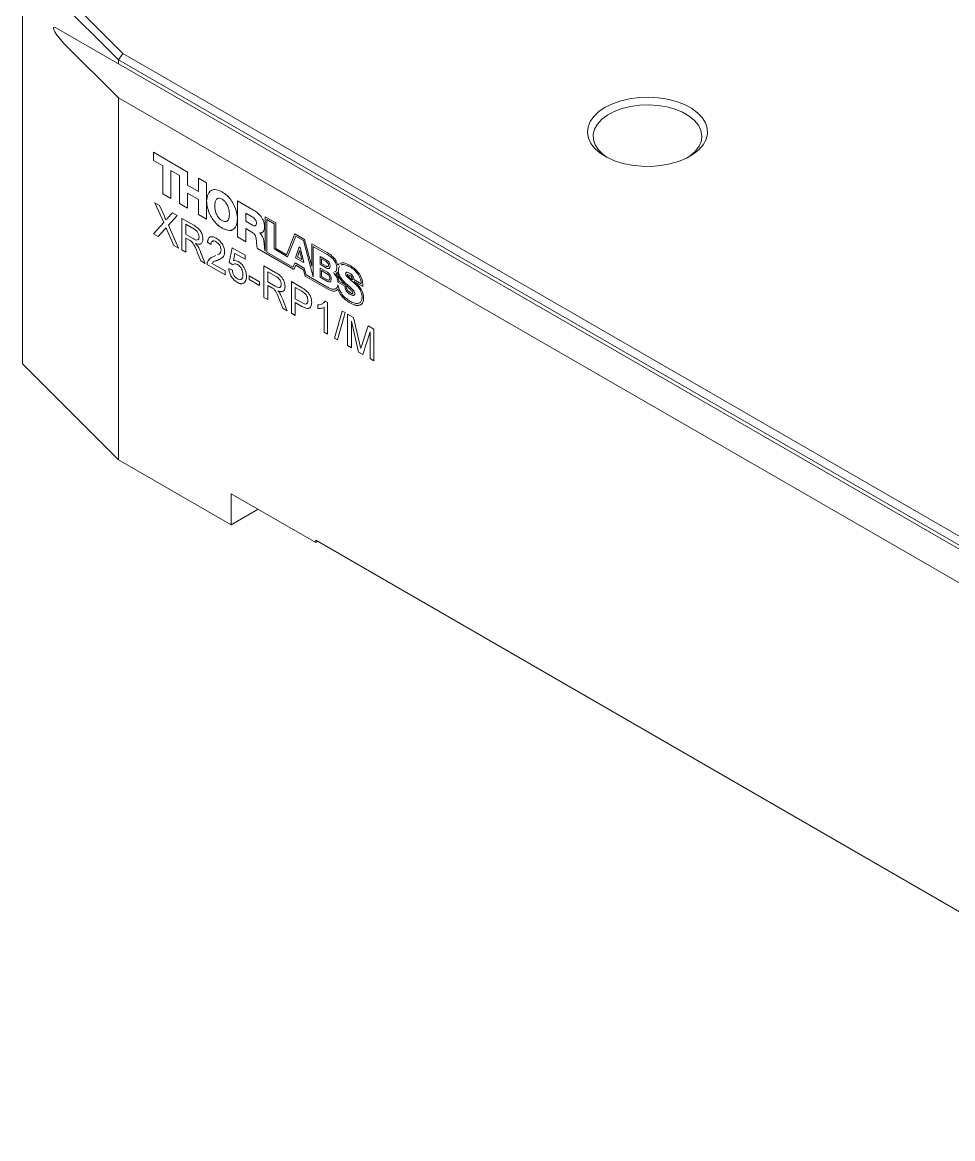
# Model space of a CAD drawing. Header units: millimetres. Extents: x 2 to 278, y 1 to 215.
# Drawn here: x 202.87 to 224.23, y 158.31 to 183.94 of the extents above; entities that cross this region are included whole.
import ezdxf

# ---------------------------------------------------------------- set-up
doc = ezdxf.new("R2010")
doc.units = ezdxf.units.MM

msp = doc.modelspace()

# ---------------------------------------------------------------- linework, layer by layer
at = {"color": 7, "linetype": 'Continuous', "lineweight": 18}
for p, q in [((203.028, 185.375), (205.179, 183.224)), ((205.078, 183.075), (202.87, 185.283)), ((202.87, 176.1), (202.87, 185.283)), ((205.078, 182.983), (203.653, 183.806)), ((203.826, 183.455), (205.078, 182.204)), ((205.179, 183.224), (205.078, 183.075)), ((237.939, 164.105), (205.078, 183.075)), ((205.078, 183.075), (205.078, 182.983)), ((205.179, 183.224), (238.017, 164.268)), ((237.939, 164.013), (205.078, 182.983)), ((237.939, 163.234), (205.078, 182.204)), ((205.078, 182.204), (205.078, 173.893)), ((205.878, 180.954), (206.664, 180.5)), ((205.878, 180.768), (205.878, 180.954)), ((205.878, 180.768), (205.878, 180.954)), ((206.093, 180.644), (205.878, 180.768)), ((206.093, 180.644), (205.878, 180.768)), ((205.878, 180.768), (205.878, 180.768)), ((206.093, 180), (206.093, 180.644)), ((206.093, 180), (206.093, 180.644)), ((206.093, 180.644), (206.093, 180.644)), ((206.281, 180.536), (206.281, 179.892)), ((206.476, 180.423), (206.281, 180.536)), ((206.476, 180.423), (206.281, 180.536)), ((206.281, 180.536), (206.281, 180.536)), ((206.664, 180.5), (206.664, 180.198)), ((206.476, 179.779), (206.476, 180.423)), ((206.476, 179.779), (206.476, 180.423)), ((206.476, 180.423), (206.476, 180.423)), ((206.664, 180.198), (206.911, 180.055)), ((206.911, 180.055), (206.911, 180.358)), ((206.911, 180.358), (207.099, 180.249)), ((206.912, 180.056), (206.912, 180.358)), ((207.099, 180.249), (207.099, 179.419)), ((206.281, 179.892), (206.093, 180)), ((206.281, 179.892), (206.093, 180)), ((206.093, 180), (206.093, 180)), ((206.912, 179.87), (206.664, 180.013)), ((206.664, 180.013), (206.664, 180.012)), ((206.664, 180.012), (206.664, 179.671)), ((206.911, 179.87), (206.664, 180.012)), ((206.912, 180.056), (206.911, 180.055)), ((205.914, 179.793), (206.021, 179.731)), ((206.114, 179.342), (205.914, 179.793)), ((206.114, 179.342), (205.914, 179.793)), ((206.021, 179.731), (206.131, 179.484)), ((206.664, 179.671), (206.476, 179.779)), ((206.664, 179.671), (206.476, 179.779)), ((206.476, 179.779), (206.476, 179.779)), ((206.911, 179.528), (206.911, 179.87)), ((206.912, 179.87), (206.911, 179.87)), ((206.912, 179.528), (206.912, 179.87)), ((207.1, 179.834), (207.1, 179.834)), ((207.81, 179.839), (208.178, 179.626)), ((207.81, 179.009), (207.81, 179.839)), ((207.81, 179.009), (207.81, 179.839)), ((206.204, 179.441), (206.313, 179.562)), ((206.204, 179.441), (206.314, 179.562)), ((206.422, 179.5), (206.222, 179.279)), ((206.313, 179.562), (206.422, 179.5)), ((206.531, 179.437), (206.804, 179.279)), ((206.531, 178.711), (206.531, 179.437)), ((206.531, 178.711), (206.531, 179.437)), ((207.099, 179.419), (206.911, 179.528)), ((206.912, 179.528), (206.911, 179.528)), ((207.099, 179.42), (206.912, 179.528)), ((208.148, 179.472), (207.998, 179.558)), ((207.998, 179.558), (207.998, 179.371)), ((208.148, 179.472), (207.998, 179.558)), ((207.998, 179.558), (207.998, 179.558)), ((208.442, 179.474), (208.441, 178.684)), ((208.442, 179.474), (208.441, 178.684)), ((208.686, 179.333), (208.442, 179.474)), ((208.479, 178.663), (208.479, 179.411)), ((208.479, 179.411), (208.649, 179.314)), ((208.48, 179.411), (208.479, 179.411)), ((208.48, 179.411), (208.649, 179.314)), ((205.882, 179.085), (206.114, 179.342)), ((205.882, 179.085), (206.114, 179.342)), ((206.139, 179.187), (205.99, 179.023)), ((206.114, 179.342), (206.114, 179.342)), ((206.163, 179.396), (206.163, 179.396)), ((206.168, 179.22), (206.168, 179.22)), ((206.347, 178.817), (206.194, 179.162)), ((206.347, 178.817), (206.194, 179.162)), ((206.222, 179.279), (206.454, 178.755)), ((206.619, 179.302), (206.619, 179.069)), ((206.807, 179.193), (206.619, 179.302)), ((206.62, 179.302), (206.619, 179.302)), ((206.807, 179.194), (206.62, 179.302)), ((207.998, 179.371), (208.156, 179.28)), ((207.998, 179.203), (207.998, 178.901)), ((208.141, 179.12), (207.998, 179.203)), ((208.141, 179.12), (207.998, 179.203)), ((207.998, 179.203), (207.998, 179.203)), ((208.649, 179.314), (208.649, 178.734)), ((208.649, 179.314), (208.649, 178.734)), ((208.649, 179.314), (208.649, 179.314)), ((208.686, 178.742), (208.686, 179.333)), ((205.99, 179.023), (205.882, 179.085)), ((205.99, 179.023), (205.882, 179.085)), ((205.882, 179.085), (205.882, 179.085)), ((206.619, 179.069), (206.788, 178.972)), ((206.71, 178.933), (206.619, 178.985)), ((206.619, 178.985), (206.619, 178.66)), ((206.62, 178.985), (206.619, 178.985)), ((206.71, 178.933), (206.62, 178.985)), ((206.754, 178.904), (206.754, 178.904)), ((206.926, 179.011), (206.926, 179.011)), ((207.119, 178.892), (207.141, 178.973)), ((207.2, 178.836), (207.119, 178.892)), ((207.2, 178.836), (207.119, 178.892)), ((207.119, 178.892), (207.119, 178.892)), ((207.319, 178.898), (207.319, 178.898)), ((207.998, 178.901), (207.81, 179.009)), ((207.998, 178.901), (207.81, 179.009)), ((207.81, 179.009), (207.81, 179.009)), ((208.318, 179.104), (208.318, 179.102)), ((208.318, 179.104), (208.318, 179.104)), ((209.128, 179.078), (208.935, 178.598)), ((209.128, 179.078), (208.935, 178.598)), ((208.96, 178.555), (209.149, 179.025)), ((209.35, 178.95), (209.128, 179.078)), ((209.149, 179.025), (209.321, 178.926)), ((209.149, 179.025), (209.32, 178.926)), ((209.149, 179.025), (209.149, 179.025)), ((209.32, 178.926), (209.549, 178.096)), ((209.321, 178.926), (209.32, 178.926)), ((209.321, 178.926), (209.549, 178.096)), ((209.516, 178.337), (209.35, 178.95)), ((206.454, 178.755), (206.347, 178.817)), ((206.454, 178.755), (206.347, 178.817)), ((206.347, 178.817), (206.347, 178.817)), ((206.619, 178.66), (206.531, 178.711)), ((206.619, 178.66), (206.531, 178.711)), ((206.531, 178.711), (206.531, 178.711)), ((206.848, 178.863), (206.848, 178.863)), ((206.964, 178.46), (206.886, 178.659)), ((206.964, 178.461), (206.886, 178.659)), ((206.963, 178.662), (207.066, 178.402)), ((207.434, 178.714), (207.433, 178.714)), ((207.619, 178.427), (207.683, 178.762)), ((207.619, 178.427), (207.683, 178.762)), ((207.683, 178.762), (207.981, 178.59)), ((208.246, 178.89), (208.246, 178.89)), ((209.104, 178.262), (208.267, 178.745)), ((209.104, 178.262), (208.267, 178.745)), ((208.267, 178.745), (208.267, 178.745)), ((208.441, 178.684), (208.441, 178.684)), ((209.079, 178.316), (208.479, 178.663)), ((208.649, 178.734), (208.96, 178.555)), ((208.649, 178.734), (208.96, 178.555)), ((208.649, 178.734), (208.649, 178.734)), ((208.935, 178.598), (208.686, 178.742)), ((209.223, 178.785), (209.138, 178.534)), ((209.223, 178.785), (209.138, 178.534)), ((209.234, 178.699), (209.183, 178.548)), ((209.223, 178.785), (209.249, 178.77)), ((209.283, 178.49), (209.234, 178.7)), ((209.234, 178.7), (209.234, 178.699)), ((209.283, 178.49), (209.234, 178.699)), ((209.249, 178.77), (209.331, 178.423)), ((209.833, 178.671), (209.516, 178.854)), ((209.516, 178.854), (209.516, 178.337)), ((209.516, 178.854), (209.516, 178.337)), ((209.549, 178.794), (209.853, 178.618)), ((209.549, 178.096), (209.549, 178.794)), ((209.549, 178.794), (209.853, 178.618)), ((209.549, 178.794), (209.549, 178.794)), ((207.066, 178.402), (206.964, 178.461)), ((206.964, 178.461), (206.964, 178.46)), ((207.066, 178.402), (206.964, 178.46)), ((207.12, 178.435), (207.12, 178.435)), ((207.215, 178.409), (207.522, 178.231)), ((207.264, 178.559), (207.314, 178.583)), ((207.383, 178.493), (207.34, 178.472)), ((207.34, 178.472), (207.34, 178.471)), ((207.699, 178.371), (207.619, 178.427)), ((207.699, 178.371), (207.619, 178.427)), ((207.619, 178.427), (207.619, 178.427)), ((207.749, 178.631), (207.717, 178.461)), ((207.981, 178.497), (207.749, 178.631)), ((207.981, 178.497), (207.749, 178.631)), ((207.749, 178.631), (207.749, 178.631)), ((207.981, 178.59), (207.981, 178.497)), ((208.935, 178.598), (208.935, 178.598)), ((209.129, 178.414), (209.079, 178.316)), ((209.129, 178.414), (209.08, 178.316)), ((209.338, 178.293), (209.129, 178.414)), ((209.331, 178.423), (209.138, 178.534)), ((209.331, 178.423), (209.138, 178.534)), ((209.138, 178.534), (209.138, 178.534)), ((209.183, 178.548), (209.283, 178.49)), ((209.283, 178.49), (209.283, 178.49)), ((209.704, 178.563), (209.854, 178.477)), ((209.704, 178.382), (209.704, 178.563)), ((209.704, 178.382), (209.704, 178.563)), ((209.854, 178.295), (209.704, 178.382)), ((209.854, 178.295), (209.704, 178.382)), ((209.704, 178.382), (209.704, 178.382)), ((209.736, 178.505), (209.736, 178.4)), ((209.842, 178.444), (209.736, 178.505)), ((209.737, 178.505), (209.736, 178.505)), ((209.736, 178.4), (209.842, 178.339)), ((209.842, 178.444), (209.737, 178.505)), ((207.522, 178.138), (207.111, 178.376)), ((207.522, 178.139), (207.111, 178.376)), ((207.111, 178.376), (207.111, 178.376)), ((207.522, 178.231), (207.522, 178.138)), ((207.611, 178.283), (207.691, 178.245)), ((207.807, 178.374), (207.807, 178.374)), ((207.933, 178.145), (207.933, 178.145)), ((208.417, 178.348), (208.689, 178.19)), ((208.417, 177.622), (208.417, 178.348)), ((208.417, 177.622), (208.417, 178.348)), ((208.693, 178.105), (208.505, 178.213)), ((208.505, 178.213), (208.505, 177.98)), ((208.693, 178.105), (208.505, 178.213)), ((208.505, 178.213), (208.505, 178.213)), ((209.08, 178.316), (209.079, 178.316)), ((209.104, 178.262), (209.147, 178.36)), ((209.147, 178.36), (209.321, 178.259)), ((209.147, 178.36), (209.321, 178.259)), ((209.147, 178.36), (209.147, 178.36)), ((209.321, 178.259), (209.362, 178.113)), ((209.321, 178.259), (209.362, 178.113)), ((209.321, 178.259), (209.321, 178.259)), ((209.387, 178.138), (209.338, 178.293)), ((209.861, 177.864), (209.387, 178.138)), ((209.516, 178.337), (209.516, 178.337)), ((209.704, 178.295), (209.871, 178.199)), ((209.704, 178.295), (209.704, 178.086)), ((209.704, 178.295), (209.704, 178.086)), ((209.861, 178.165), (209.736, 178.238)), ((209.736, 178.238), (209.736, 178.103)), ((209.861, 178.165), (209.736, 178.238)), ((209.736, 178.238), (209.736, 178.238)), ((210.106, 178.205), (210.106, 178.205)), ((210.112, 178.36), (210.112, 178.36)), ((207.806, 177.965), (207.806, 177.965)), ((208.078, 178.115), (208.312, 177.98)), ((208.078, 178.031), (208.078, 178.115)), ((208.078, 178.032), (208.078, 178.115)), ((208.312, 177.897), (208.078, 178.032)), ((208.078, 178.032), (208.078, 178.031)), ((208.312, 177.897), (208.078, 178.031)), ((208.312, 177.98), (208.312, 177.897)), ((208.505, 177.98), (208.674, 177.883)), ((208.596, 177.844), (208.505, 177.897)), ((208.505, 177.897), (208.505, 177.571)), ((208.596, 177.844), (208.505, 177.897)), ((208.505, 177.897), (208.505, 177.897)), ((208.812, 177.922), (208.812, 177.922)), ((209.045, 177.985), (209.276, 177.852)), ((209.045, 177.259), (209.045, 177.985)), ((209.045, 177.259), (209.045, 177.985)), ((209.362, 178.113), (209.899, 177.804)), ((209.362, 178.113), (209.899, 177.804)), ((209.362, 178.113), (209.362, 178.113)), ((209.871, 177.99), (209.704, 178.086)), ((209.871, 177.99), (209.704, 178.086)), ((209.704, 178.086), (209.704, 178.086)), ((209.736, 178.103), (209.861, 178.031)), ((210.113, 177.972), (210.275, 177.879)), ((210.113, 177.972), (210.275, 177.879)), ((210.113, 177.972), (210.113, 177.972)), ((210.299, 177.9), (210.135, 177.994)), ((210.275, 177.879), (210.275, 177.879)), ((210.299, 177.9), (210.299, 177.9)), ((210.303, 177.896), (210.303, 177.896)), ((210.445, 178.023), (210.445, 178.023)), ((210.65, 177.934), (210.48, 178.031)), ((210.488, 177.986), (210.686, 177.873)), ((210.488, 177.986), (210.686, 177.873)), ((210.488, 177.986), (210.488, 177.986)), ((210.65, 177.934), (210.65, 177.934)), ((208.505, 177.571), (208.417, 177.622)), ((208.505, 177.571), (208.417, 177.622)), ((208.417, 177.622), (208.417, 177.622)), ((208.64, 177.816), (208.64, 177.816)), ((208.734, 177.774), (208.734, 177.774)), ((209.284, 177.763), (209.134, 177.85)), ((209.134, 177.85), (209.134, 177.589)), ((209.284, 177.763), (209.134, 177.85)), ((209.134, 177.85), (209.134, 177.85)), ((209.357, 177.715), (209.356, 177.715)), ((209.899, 177.804), (209.899, 177.804)), ((210.111, 177.813), (210.111, 177.813)), ((208.85, 177.372), (208.772, 177.57)), ((208.85, 177.372), (208.772, 177.57)), ((208.849, 177.573), (208.952, 177.313)), ((208.952, 177.313), (208.85, 177.372)), ((208.952, 177.313), (208.85, 177.372)), ((208.85, 177.372), (208.85, 177.372)), ((209.134, 177.589), (209.286, 177.502)), ((209.288, 177.417), (209.134, 177.506)), ((209.134, 177.506), (209.134, 177.208)), ((209.288, 177.417), (209.134, 177.506)), ((209.134, 177.506), (209.134, 177.506)), ((209.424, 177.555), (209.424, 177.555)), ((209.65, 177.369), (209.65, 177.455)), ((209.65, 177.369), (209.65, 177.455)), ((209.65, 177.369), (209.65, 177.369)), ((209.776, 177.493), (209.824, 177.536)), ((209.776, 177.493), (209.824, 177.536)), ((209.795, 176.826), (209.795, 177.392)), ((209.795, 176.826), (209.795, 177.392)), ((209.795, 177.392), (209.795, 177.392)), ((209.824, 177.536), (209.875, 177.506)), ((209.875, 177.506), (209.875, 176.78)), ((209.134, 177.208), (209.045, 177.259)), ((209.134, 177.208), (209.045, 177.259)), ((209.045, 177.259), (209.045, 177.259)), ((210.037, 176.687), (210.214, 177.31)), ((210.037, 176.687), (210.214, 177.31)), ((210.28, 177.272), (210.103, 176.648)), ((210.214, 177.31), (210.28, 177.272)), ((210.335, 177.241), (210.468, 177.164)), ((210.335, 176.515), (210.335, 177.241)), ((210.335, 176.515), (210.335, 177.241)), ((210.468, 177.164), (210.609, 176.573)), ((210.59, 176.367), (210.423, 177.078)), ((210.423, 177.078), (210.423, 176.464)), ((210.424, 177.078), (210.423, 177.078)), ((210.59, 176.367), (210.424, 177.078)), ((210.668, 176.548), (210.807, 176.968)), ((210.668, 176.548), (210.807, 176.968)), ((210.807, 176.968), (210.939, 176.892)), ((210.939, 176.892), (210.939, 176.166)), ((209.875, 176.78), (209.795, 176.826)), ((209.875, 176.78), (209.795, 176.826)), ((209.795, 176.826), (209.795, 176.826)), ((210.103, 176.648), (210.037, 176.687)), ((210.103, 176.648), (210.037, 176.687)), ((210.037, 176.687), (210.037, 176.687)), ((210.851, 176.831), (210.683, 176.314)), ((210.851, 176.217), (210.851, 176.831)), ((210.851, 176.217), (210.851, 176.831)), ((210.851, 176.831), (210.851, 176.831)), ((210.423, 176.464), (210.335, 176.515)), ((210.423, 176.464), (210.335, 176.515)), ((210.335, 176.515), (210.335, 176.515)), ((210.683, 176.314), (210.59, 176.367)), ((210.683, 176.314), (210.59, 176.367)), ((210.59, 176.367), (210.59, 176.367)), ((210.637, 176.45), (210.637, 176.45)), ((205.078, 173.893), (202.87, 176.1)), ((210.939, 176.166), (210.851, 176.217)), ((210.939, 176.166), (210.851, 176.217)), ((210.851, 176.217), (210.851, 176.217)), ((205.078, 173.893), (207.665, 172.399)), ((207.665, 173.114), (209.605, 171.995)), ((207.665, 172.399), (207.665, 173.114)), ((208.285, 172.757), (207.665, 172.399)), ((209.605, 172.046), (233.403, 158.308)), ((209.605, 171.995), (209.605, 172.046)), ((209.65, 172.021), (209.605, 171.995))]:
    msp.add_line(p, q, dxfattribs=at)
at = {"color": 7, "linetype": 'Continuous', "lineweight": 18, "flags": 128}
for points in [[(216.246, 181.986), (216.415, 182.069), (216.605, 182.135), (216.81, 182.183), (217.027, 182.211), (217.248, 182.218), (217.468, 182.206), (217.682, 182.172), (217.884, 182.12), (218.069, 182.049), (218.232, 181.963), (218.369, 181.862), (218.476, 181.75), (218.55, 181.629), (218.59, 181.504), (218.595, 181.376), (218.563, 181.249), (218.497, 181.127), (218.398, 181.012), (218.269, 180.909), (218.112, 180.818), (217.932, 180.743), (217.734, 180.686), (217.523, 180.648), (217.303, 180.63), (217.082, 180.633), (216.864, 180.656), (216.655, 180.699), (216.461, 180.76), (216.286, 180.839), (216.136, 180.933), (216.014, 181.04), (215.923, 181.157), (215.866, 181.28), (215.843, 181.408), (215.857, 181.535), (215.905, 181.66), (215.988, 181.779), (216.103, 181.888), (216.246, 181.986)], [(218.147, 180.836), (218.209, 180.879), (218.324, 180.981), (218.407, 181.094), (218.456, 181.213), (218.47, 181.335), (218.447, 181.457), (218.39, 181.575), (218.298, 181.685), (218.176, 181.785), (218.026, 181.872), (217.853, 181.942), (217.661, 181.995), (217.457, 182.028), (217.247, 182.041), (217.035, 182.034), (216.829, 182.005), (216.634, 181.957), (216.456, 181.891), (216.299, 181.808), (216.17, 181.711), (216.07, 181.603), (216.004, 181.487), (215.973, 181.366), (215.977, 181.243), (216.017, 181.123), (216.092, 181.009), (216.2, 180.903), (216.293, 180.836)]]:
    msp.add_lwpolyline(points, dxfattribs=at)
at = {"color": 7, "linetype": 'Continuous', "lineweight": 18}
msp.add_ellipse((203.826, 183.559), major_axis=(-0.24, 0.262), ratio=0.201938, start_param=5.715061, end_param=8.071255, dxfattribs=at)
for points, knots in [([(207.1, 179.834), (207.107, 179.892), (207.119, 180.004), (207.206, 180.094), (207.324, 180.107), (207.409, 180.066), (207.454, 180.045)], [0, 0, 0, 0, 0.284155, 0.548662, 0.761366, 1, 1, 1, 1]), ([(207.1, 179.834), (207.105, 179.896), (207.11, 179.985), (207.16, 180.027), (207.176, 180.04)], [0, 0, 0, 0, 0.68485, 1, 1, 1, 1]), ([(207.454, 180.045), (207.492, 180.019), (207.566, 179.971), (207.664, 179.86), (207.742, 179.728), (207.797, 179.575), (207.805, 179.476), (207.81, 179.424)], [0, 0, 0, 0, 0.204471, 0.387871, 0.56351, 0.774416, 1, 1, 1, 1]), ([(207.455, 179.214), (207.416, 179.24), (207.343, 179.288), (207.246, 179.399), (207.168, 179.531), (207.113, 179.683), (207.105, 179.783), (207.1, 179.834)], [0, 0, 0, 0, 0.2045075, 0.3879605, 0.5636299, 0.774512, 1, 1, 1, 1]), ([(207.455, 179.214), (207.417, 179.24), (207.343, 179.288), (207.246, 179.399), (207.168, 179.531), (207.113, 179.683), (207.105, 179.783), (207.1, 179.834)], [0, 0, 0, 0, 0.2045075, 0.3879605, 0.5636299, 0.774512, 1, 1, 1, 1]), ([(207.454, 179.877), (207.433, 179.887), (207.395, 179.905), (207.346, 179.897), (207.311, 179.862), (207.29, 179.804), (207.287, 179.753), (207.286, 179.727)], [0, 0, 0, 0, 0.200879, 0.378022, 0.553533, 0.77136, 1, 1, 1, 1]), ([(207.286, 179.727), (207.288, 179.692), (207.292, 179.624), (207.323, 179.53), (207.365, 179.462), (207.406, 179.415), (207.437, 179.395), (207.454, 179.384)], [0, 0, 0, 0, 0.289123, 0.558793, 0.695872, 0.838864, 1, 1, 1, 1]), ([(207.454, 179.877), (207.434, 179.886), (207.395, 179.904), (207.355, 179.901), (207.341, 179.887), (207.337, 179.883)], [0, 0, 0, 0, 0.4611831, 0.8678708, 1, 1, 1, 1]), ([(207.622, 179.534), (207.62, 179.569), (207.616, 179.637), (207.584, 179.731), (207.543, 179.799), (207.501, 179.846), (207.47, 179.866), (207.454, 179.877)], [0, 0, 0, 0, 0.289137, 0.55879, 0.69586, 0.838853, 1, 1, 1, 1]), ([(207.622, 179.534), (207.62, 179.569), (207.616, 179.636), (207.584, 179.731), (207.543, 179.799), (207.501, 179.846), (207.47, 179.866), (207.454, 179.877)], [0, 0, 0, 0, 0.289137, 0.55879, 0.69586, 0.838853, 1, 1, 1, 1]), ([(206.131, 179.484), (206.138, 179.467), (206.147, 179.445), (206.16, 179.415), (206.162, 179.402), (206.163, 179.396)], [0, 0, 0, 0, 0.561277, 0.781763, 1, 1, 1, 1]), ([(206.163, 179.396), (206.171, 179.404), (206.184, 179.419), (206.198, 179.435), (206.204, 179.441)], [0, 0, 0, 0, 0.56, 1, 1, 1, 1]), ([(206.163, 179.396), (206.171, 179.404), (206.185, 179.42), (206.198, 179.435), (206.204, 179.441)], [0, 0, 0, 0, 0.56, 1, 1, 1, 1]), ([(207.454, 179.384), (207.475, 179.374), (207.513, 179.356), (207.562, 179.364), (207.597, 179.399), (207.618, 179.456), (207.62, 179.508), (207.622, 179.534)], [0, 0, 0, 0, 0.2008908, 0.3780365, 0.5535498, 0.7713747, 1, 1, 1, 1]), ([(207.81, 179.424), (207.803, 179.366), (207.791, 179.254), (207.704, 179.165), (207.585, 179.152), (207.5, 179.193), (207.455, 179.214)], [0, 0, 0, 0, 0.284039, 0.5485413, 0.7613035, 1, 1, 1, 1]), ([(207.571, 179.378), (207.578, 179.384), (207.6, 179.402), (207.618, 179.457), (207.62, 179.508), (207.622, 179.534)], [0, 0, 0, 0, 0.209052, 0.594959, 1, 1, 1, 1]), ([(208.243, 179.327), (208.242, 179.338), (208.241, 179.359), (208.228, 179.392), (208.208, 179.423), (208.18, 179.451), (208.159, 179.465), (208.148, 179.472)], [0, 0, 0, 0, 0.1970293, 0.3714319, 0.5434083, 0.7603083, 1, 1, 1, 1]), ([(208.243, 179.327), (208.242, 179.338), (208.241, 179.359), (208.228, 179.392), (208.207, 179.423), (208.18, 179.451), (208.159, 179.464), (208.148, 179.472)], [0, 0, 0, 0, 0.1970293, 0.3714319, 0.5434083, 0.7603083, 1, 1, 1, 1]), ([(208.178, 179.626), (208.213, 179.603), (208.281, 179.559), (208.359, 179.469), (208.404, 179.385), (208.427, 179.315), (208.429, 179.27), (208.431, 179.247)], [0, 0, 0, 0, 0.288451, 0.557374, 0.694678, 0.838281, 1, 1, 1, 1]), ([(206.168, 179.22), (206.163, 179.214), (206.153, 179.203), (206.143, 179.192), (206.139, 179.187)], [0, 0, 0, 0, 0.560002, 1, 1, 1, 1]), ([(206.194, 179.162), (206.189, 179.172), (206.181, 179.192), (206.172, 179.211), (206.168, 179.22)], [0, 0, 0, 0, 0.56, 1, 1, 1, 1]), ([(206.194, 179.162), (206.189, 179.172), (206.181, 179.192), (206.172, 179.211), (206.168, 179.22)], [0, 0, 0, 0, 0.56, 1, 1, 1, 1]), ([(206.804, 179.279), (206.833, 179.262), (206.89, 179.228), (206.968, 179.144), (207.008, 179.044), (207.012, 178.989), (207.014, 178.962)], [0, 0, 0, 0, 0.281671, 0.559202, 0.779411, 1, 1, 1, 1]), ([(206.926, 179.011), (206.924, 179.031), (206.92, 179.071), (206.876, 179.149), (206.833, 179.176), (206.807, 179.194)], [0, 0, 0, 0, 0.280406, 0.559981, 1, 1, 1, 1]), ([(206.926, 179.011), (206.924, 179.031), (206.92, 179.071), (206.876, 179.148), (206.833, 179.176), (206.807, 179.193)], [0, 0, 0, 0, 0.280406, 0.559981, 1, 1, 1, 1]), ([(207.695, 179.178), (207.693, 179.176), (207.669, 179.15), (207.582, 179.156), (207.499, 179.194), (207.455, 179.214)], [0, 0, 0, 0, 0.029685, 0.486972, 1, 1, 1, 1]), ([(208.156, 179.28), (208.166, 179.275), (208.184, 179.265), (208.208, 179.262), (208.228, 179.27), (208.241, 179.292), (208.242, 179.315), (208.243, 179.327)], [0, 0, 0, 0, 0.211129, 0.392706, 0.559913, 0.763436, 1, 1, 1, 1]), ([(208.211, 179.265), (208.216, 179.267), (208.229, 179.27), (208.241, 179.293), (208.242, 179.315), (208.243, 179.327)], [0, 0, 0, 0, 0.240646, 0.591817, 1, 1, 1, 1]), ([(208.431, 179.247), (208.429, 179.223), (208.426, 179.176), (208.4, 179.129), (208.363, 179.104), (208.333, 179.104), (208.318, 179.104)], [0, 0, 0, 0, 0.282913, 0.557634, 0.773566, 1, 1, 1, 1]), ([(206.754, 178.904), (206.746, 178.91), (206.731, 178.921), (206.717, 178.929), (206.71, 178.933)], [0, 0, 0, 0, 0.559853, 1, 1, 1, 1]), ([(206.754, 178.904), (206.746, 178.91), (206.731, 178.921), (206.717, 178.929), (206.71, 178.933)], [0, 0, 0, 0, 0.559853, 1, 1, 1, 1]), ([(206.886, 178.659), (206.867, 178.707), (206.84, 178.774), (206.796, 178.861), (206.768, 178.89), (206.754, 178.904)], [0, 0, 0, 0, 0.56088, 0.780729, 1, 1, 1, 1]), ([(206.886, 178.659), (206.867, 178.707), (206.84, 178.775), (206.796, 178.861), (206.768, 178.89), (206.754, 178.904)], [0, 0, 0, 0, 0.56088, 0.780729, 1, 1, 1, 1]), ([(206.788, 178.972), (206.806, 178.962), (206.843, 178.941), (206.893, 178.933), (206.921, 178.964), (206.924, 178.995), (206.926, 179.011)], [0, 0, 0, 0, 0.281563, 0.560238, 0.779872, 1, 1, 1, 1]), ([(207.014, 178.962), (207.012, 178.935), (207.007, 178.881), (206.949, 178.831), (206.886, 178.851), (206.848, 178.863)], [0, 0, 0, 0, 0.280517, 0.560502, 1, 1, 1, 1]), ([(206.903, 178.952), (206.909, 178.956), (206.923, 178.968), (206.925, 178.994), (206.926, 179.011)], [0, 0, 0, 0, 0.362958, 1, 1, 1, 1]), ([(207.119, 178.892), (207.124, 178.922), (207.133, 178.981), (207.187, 179.021), (207.255, 179.015), (207.299, 178.992), (207.321, 178.981)], [0, 0, 0, 0, 0.280235, 0.558893, 0.779132, 1, 1, 1, 1]), ([(207.319, 178.898), (207.301, 178.906), (207.267, 178.923), (207.225, 178.915), (207.203, 178.882), (207.201, 178.852), (207.2, 178.836)], [0, 0, 0, 0, 0.28041, 0.559489, 0.779375, 1, 1, 1, 1]), ([(207.319, 178.898), (207.301, 178.907), (207.272, 178.923), (207.25, 178.915), (207.241, 178.912)], [0, 0, 0, 0, 0.613912, 1, 1, 1, 1]), ([(207.433, 178.714), (207.431, 178.734), (207.427, 178.774), (207.394, 178.831), (207.357, 178.873), (207.331, 178.89), (207.319, 178.898)], [0, 0, 0, 0, 0.27908, 0.558612, 0.779043, 1, 1, 1, 1]), ([(207.434, 178.714), (207.431, 178.734), (207.427, 178.774), (207.395, 178.831), (207.357, 178.873), (207.332, 178.89), (207.319, 178.898)], [0, 0, 0, 0, 0.27908, 0.558612, 0.779043, 1, 1, 1, 1]), ([(207.321, 178.981), (207.348, 178.963), (207.403, 178.927), (207.468, 178.839), (207.508, 178.746), (207.512, 178.695), (207.514, 178.669)], [0, 0, 0, 0, 0.280482, 0.559644, 0.779749, 1, 1, 1, 1]), ([(208.246, 178.89), (208.243, 178.932), (208.24, 178.984), (208.212, 179.048), (208.194, 179.077), (208.169, 179.102), (208.151, 179.114), (208.141, 179.12)], [0, 0, 0, 0, 0.505231, 0.618049, 0.730923, 0.854052, 1, 1, 1, 1]), ([(208.246, 178.89), (208.243, 178.932), (208.24, 178.984), (208.212, 179.049), (208.194, 179.077), (208.169, 179.102), (208.151, 179.114), (208.141, 179.12)], [0, 0, 0, 0, 0.505231, 0.618049, 0.730923, 0.854052, 1, 1, 1, 1]), ([(208.366, 179.111), (208.365, 179.11), (208.352, 179.101), (208.334, 179.103), (208.318, 179.104)], [0, 0, 0, 0, 0.1110313, 1, 1, 1, 1]), ([(208.318, 179.102), (208.336, 179.082), (208.374, 179.042), (208.411, 178.945), (208.418, 178.882), (208.423, 178.843)], [0, 0, 0, 0, 0.280107, 0.555764, 1, 1, 1, 1]), ([(206.848, 178.863), (206.857, 178.852), (206.875, 178.832), (206.89, 178.809), (206.897, 178.799)], [0, 0, 0, 0, 0.56012, 1, 1, 1, 1]), ([(206.958, 178.85), (206.957, 178.849), (206.933, 178.827), (206.889, 178.845), (206.848, 178.863)], [0, 0, 0, 0, 0.042611, 1, 1, 1, 1]), ([(206.897, 178.799), (206.911, 178.774), (206.936, 178.729), (206.954, 178.682), (206.963, 178.662)], [0, 0, 0, 0, 0.559794, 1, 1, 1, 1]), ([(207.514, 178.669), (207.51, 178.636), (207.501, 178.572), (207.434, 178.51), (207.375, 178.486), (207.34, 178.471)], [0, 0, 0, 0, 0.278741, 0.558834, 1, 1, 1, 1]), ([(207.346, 178.599), (207.358, 178.605), (207.385, 178.617), (207.422, 178.649), (207.43, 178.693), (207.433, 178.714)], [0, 0, 0, 0, 0.277852, 0.640127, 1, 1, 1, 1]), ([(207.346, 178.599), (207.358, 178.605), (207.386, 178.617), (207.422, 178.649), (207.43, 178.693), (207.434, 178.714)], [0, 0, 0, 0, 0.277852, 0.640127, 1, 1, 1, 1]), ([(208.267, 178.745), (208.263, 178.759), (208.254, 178.789), (208.25, 178.837), (208.247, 178.871), (208.246, 178.89)], [0, 0, 0, 0, 0.264101, 0.593094, 1, 1, 1, 1]), ([(208.267, 178.745), (208.263, 178.759), (208.254, 178.789), (208.25, 178.837), (208.247, 178.871), (208.246, 178.89)], [0, 0, 0, 0, 0.264101, 0.593094, 1, 1, 1, 1]), ([(208.423, 178.843), (208.424, 178.816), (208.427, 178.765), (208.437, 178.71), (208.441, 178.684)], [0, 0, 0, 0, 0.508019, 1, 1, 1, 1]), ([(210.112, 178.36), (210.104, 178.385), (210.086, 178.439), (210.032, 178.524), (209.943, 178.604), (209.874, 178.646), (209.833, 178.671)], [0, 0, 0, 0, 0.172596, 0.380101, 0.623633, 1, 1, 1, 1]), ([(207.111, 178.376), (207.111, 178.388), (207.112, 178.41), (207.117, 178.428), (207.12, 178.435)], [0, 0, 0, 0, 0.5599563, 1, 1, 1, 1]), ([(207.111, 178.376), (207.111, 178.388), (207.112, 178.41), (207.117, 178.428), (207.12, 178.435)], [0, 0, 0, 0, 0.5599563, 1, 1, 1, 1]), ([(207.12, 178.435), (207.14, 178.469), (207.176, 178.529), (207.237, 178.549), (207.264, 178.559)], [0, 0, 0, 0, 0.558359, 1, 1, 1, 1]), ([(207.12, 178.435), (207.138, 178.472), (207.156, 178.509), (207.189, 178.524), (207.189, 178.524)], [0, 0, 0, 0, 0.990037, 1, 1, 1, 1]), ([(207.34, 178.472), (207.314, 178.464), (207.277, 178.452), (207.246, 178.43), (207.236, 178.423)], [0, 0, 0, 0, 0.685221, 1, 1, 1, 1]), ([(207.34, 178.471), (207.314, 178.464), (207.277, 178.452), (207.246, 178.43), (207.236, 178.423)], [0, 0, 0, 0, 0.685221, 1, 1, 1, 1]), ([(207.807, 178.374), (207.795, 178.38), (207.771, 178.393), (207.735, 178.397), (207.718, 178.384), (207.709, 178.376)], [0, 0, 0, 0, 0.314272, 0.627772, 1, 1, 1, 1]), ([(207.717, 178.461), (207.736, 178.465), (207.77, 178.473), (207.811, 178.454), (207.829, 178.445)], [0, 0, 0, 0, 0.559939, 1, 1, 1, 1]), ([(207.807, 178.374), (207.795, 178.381), (207.771, 178.393), (207.75, 178.393), (207.739, 178.393)], [0, 0, 0, 0, 0.500614, 1, 1, 1, 1]), ([(207.829, 178.445), (207.858, 178.424), (207.916, 178.382), (207.976, 178.281), (208.009, 178.184), (208.012, 178.131), (208.014, 178.104)], [0, 0, 0, 0, 0.27917, 0.558797, 0.779169, 1, 1, 1, 1]), ([(209.897, 178.359), (209.897, 178.366), (209.896, 178.379), (209.888, 178.399), (209.876, 178.417), (209.86, 178.433), (209.848, 178.44), (209.842, 178.444)], [0, 0, 0, 0, 0.210866, 0.389596, 0.561335, 0.77364, 1, 1, 1, 1]), ([(209.897, 178.359), (209.897, 178.366), (209.896, 178.379), (209.888, 178.399), (209.876, 178.417), (209.86, 178.433), (209.848, 178.44), (209.842, 178.444)], [0, 0, 0, 0, 0.210866, 0.389596, 0.561335, 0.77364, 1, 1, 1, 1]), ([(209.853, 178.618), (209.881, 178.601), (209.936, 178.569), (210.001, 178.509), (210.044, 178.451), (210.069, 178.402), (210.085, 178.348), (210.087, 178.314), (210.088, 178.296)], [0, 0, 0, 0, 0.259613, 0.504294, 0.619495, 0.734392, 0.857507, 1, 1, 1, 1]), ([(209.853, 178.618), (209.881, 178.601), (209.936, 178.569), (210.001, 178.509), (210.044, 178.451), (210.069, 178.402), (210.085, 178.348), (210.087, 178.314), (210.088, 178.296)], [0, 0, 0, 0, 0.259613, 0.504294, 0.619495, 0.734392, 0.857507, 1, 1, 1, 1]), ([(209.854, 178.477), (209.865, 178.469), (209.887, 178.455), (209.912, 178.423), (209.926, 178.393), (209.932, 178.366), (209.933, 178.349), (209.934, 178.339)], [0, 0, 0, 0, 0.262638, 0.514536, 0.654613, 0.812515, 1, 1, 1, 1]), ([(210.142, 178.391), (210.142, 178.39), (210.129, 178.385), (210.12, 178.372), (210.112, 178.36)], [0, 0, 0, 0, 0.046723, 1, 1, 1, 1]), ([(210.142, 178.391), (210.142, 178.39), (210.129, 178.385), (210.12, 178.372), (210.112, 178.36)], [0, 0, 0, 0, 0.046723, 1, 1, 1, 1]), ([(210.387, 178.359), (210.347, 178.379), (210.277, 178.413), (210.199, 178.419), (210.169, 178.403), (210.161, 178.399)], [0, 0, 0, 0, 0.486888, 0.86736, 1, 1, 1, 1]), ([(210.187, 178.361), (210.195, 178.366), (210.224, 178.386), (210.298, 178.369), (210.359, 178.339), (210.39, 178.324)], [0, 0, 0, 0, 0.157499, 0.575504, 1, 1, 1, 1]), ([(210.187, 178.361), (210.195, 178.366), (210.224, 178.386), (210.297, 178.369), (210.359, 178.339), (210.389, 178.324)], [0, 0, 0, 0, 0.157499, 0.575504, 1, 1, 1, 1]), ([(207.806, 177.965), (207.779, 177.984), (207.724, 178.021), (207.659, 178.111), (207.621, 178.203), (207.614, 178.256), (207.611, 178.283)], [0, 0, 0, 0, 0.28007, 0.559249, 0.779432, 1, 1, 1, 1]), ([(207.806, 177.965), (207.779, 177.984), (207.724, 178.021), (207.659, 178.111), (207.621, 178.203), (207.614, 178.256), (207.611, 178.283)], [0, 0, 0, 0, 0.28007, 0.559249, 0.779432, 1, 1, 1, 1]), ([(207.691, 178.245), (207.695, 178.225), (207.701, 178.183), (207.728, 178.121), (207.767, 178.075), (207.793, 178.057), (207.807, 178.049)], [0, 0, 0, 0, 0.280714, 0.559926, 0.779622, 1, 1, 1, 1]), ([(207.933, 178.145), (207.932, 178.168), (207.929, 178.215), (207.9, 178.289), (207.853, 178.344), (207.822, 178.364), (207.807, 178.374)], [0, 0, 0, 0, 0.280653, 0.559595, 0.77929, 1, 1, 1, 1]), ([(207.933, 178.145), (207.932, 178.168), (207.929, 178.215), (207.9, 178.289), (207.854, 178.344), (207.823, 178.364), (207.807, 178.374)], [0, 0, 0, 0, 0.280653, 0.559595, 0.77929, 1, 1, 1, 1]), ([(207.807, 178.049), (207.827, 178.039), (207.868, 178.02), (207.911, 178.045), (207.931, 178.09), (207.932, 178.127), (207.933, 178.145)], [0, 0, 0, 0, 0.279539, 0.558252, 0.778884, 1, 1, 1, 1]), ([(207.881, 178.037), (207.891, 178.041), (207.915, 178.048), (207.93, 178.091), (207.932, 178.127), (207.933, 178.145)], [0, 0, 0, 0, 0.295686, 0.647458, 1, 1, 1, 1]), ([(208.689, 178.19), (208.718, 178.173), (208.776, 178.139), (208.853, 178.055), (208.893, 177.956), (208.898, 177.901), (208.9, 177.873)], [0, 0, 0, 0, 0.2816712, 0.5592017, 0.779411, 1, 1, 1, 1]), ([(209.842, 178.339), (209.849, 178.336), (209.863, 178.329), (209.88, 178.328), (209.89, 178.335), (209.896, 178.345), (209.897, 178.354), (209.897, 178.359)], [0, 0, 0, 0, 0.2631781, 0.5362228, 0.6796343, 0.8298666, 1, 1, 1, 1]), ([(209.934, 178.339), (209.933, 178.328), (209.931, 178.308), (209.919, 178.289), (209.9, 178.282), (209.878, 178.283), (209.862, 178.291), (209.854, 178.295)], [0, 0, 0, 0, 0.233634, 0.429534, 0.609083, 0.811503, 1, 1, 1, 1]), ([(209.92, 178.295), (209.919, 178.294), (209.915, 178.286), (209.9, 178.282), (209.878, 178.283), (209.862, 178.291), (209.854, 178.295)], [0, 0, 0, 0, 0.0779908, 0.3681853, 0.6953445, 1, 1, 1, 1]), ([(209.928, 178.06), (209.927, 178.068), (209.926, 178.084), (209.917, 178.11), (209.902, 178.133), (209.883, 178.152), (209.869, 178.161), (209.861, 178.165)], [0, 0, 0, 0, 0.219171, 0.402032, 0.573212, 0.780589, 1, 1, 1, 1]), ([(209.927, 178.059), (209.927, 178.068), (209.926, 178.084), (209.917, 178.11), (209.902, 178.132), (209.883, 178.152), (209.869, 178.161), (209.861, 178.165)], [0, 0, 0, 0, 0.219171, 0.402032, 0.573212, 0.780589, 1, 1, 1, 1]), ([(209.871, 178.199), (209.883, 178.191), (209.908, 178.174), (209.935, 178.138), (209.95, 178.104), (209.958, 178.073), (209.959, 178.053), (209.959, 178.043)], [0, 0, 0, 0, 0.258004, 0.507896, 0.648867, 0.809076, 1, 1, 1, 1]), ([(209.889, 178.335), (209.889, 178.335), (209.892, 178.337), (209.896, 178.345), (209.897, 178.354), (209.897, 178.359)], [0, 0, 0, 0, 0.055884, 0.498617, 1, 1, 1, 1]), ([(210.002, 178.194), (210.019, 178.177), (210.052, 178.144), (210.086, 178.082), (210.107, 178.024), (210.111, 177.99), (210.113, 177.972)], [0, 0, 0, 0, 0.285153, 0.557728, 0.774206, 1, 1, 1, 1]), ([(210.002, 178.194), (210.019, 178.177), (210.052, 178.144), (210.086, 178.082), (210.107, 178.024), (210.111, 177.99), (210.113, 177.972)], [0, 0, 0, 0, 0.285153, 0.557728, 0.774206, 1, 1, 1, 1]), ([(210.088, 178.296), (210.086, 178.279), (210.083, 178.246), (210.064, 178.212), (210.043, 178.208), (210.034, 178.206)], [0, 0, 0, 0, 0.380641, 0.747676, 1, 1, 1, 1]), ([(210.088, 178.296), (210.086, 178.279), (210.083, 178.246), (210.064, 178.212), (210.043, 178.208), (210.034, 178.206)], [0, 0, 0, 0, 0.380641, 0.747676, 1, 1, 1, 1]), ([(210.066, 178.161), (210.075, 178.166), (210.092, 178.175), (210.102, 178.195), (210.106, 178.205)], [0, 0, 0, 0, 0.5316918, 1, 1, 1, 1]), ([(210.135, 177.994), (210.133, 178.011), (210.129, 178.044), (210.104, 178.103), (210.08, 178.14), (210.066, 178.161)], [0, 0, 0, 0, 0.301019, 0.598638, 1, 1, 1, 1]), ([(210.106, 178.205), (210.11, 178.179), (210.117, 178.126), (210.175, 178.022), (210.231, 177.965), (210.267, 177.929)], [0, 0, 0, 0, 0.25479, 0.522987, 1, 1, 1, 1]), ([(210.106, 178.205), (210.11, 178.179), (210.117, 178.126), (210.174, 178.022), (210.231, 177.965), (210.267, 177.929)], [0, 0, 0, 0, 0.25479, 0.522987, 1, 1, 1, 1]), ([(210.125, 178.25), (210.126, 178.269), (210.128, 178.304), (210.142, 178.329), (210.149, 178.34)], [0, 0, 0, 0, 0.52346, 1, 1, 1, 1]), ([(210.315, 177.925), (210.289, 177.949), (210.238, 177.996), (210.18, 178.07), (210.145, 178.138), (210.128, 178.195), (210.126, 178.231), (210.125, 178.25)], [0, 0, 0, 0, 0.281262, 0.550865, 0.689312, 0.834742, 1, 1, 1, 1]), ([(210.376, 178.182), (210.357, 178.191), (210.329, 178.205), (210.303, 178.196), (210.295, 178.181), (210.294, 178.171), (210.294, 178.165)], [0, 0, 0, 0, 0.508339, 0.744846, 0.865693, 1, 1, 1, 1]), ([(210.318, 178.198), (210.312, 178.197), (210.302, 178.195), (210.295, 178.181), (210.294, 178.171), (210.294, 178.165)], [0, 0, 0, 0, 0.432946, 0.701516, 1, 1, 1, 1]), ([(210.294, 178.165), (210.295, 178.158), (210.297, 178.143), (210.317, 178.107), (210.38, 178.044), (210.439, 177.994), (210.482, 177.958)], [0, 0, 0, 0, 0.080263, 0.164107, 0.382413, 1, 1, 1, 1]), ([(210.294, 178.165), (210.295, 178.158), (210.297, 178.143), (210.317, 178.107), (210.38, 178.044), (210.439, 177.994), (210.482, 177.958)], [0, 0, 0, 0, 0.080263, 0.164107, 0.382413, 1, 1, 1, 1]), ([(210.331, 178.142), (210.331, 178.143), (210.331, 178.144), (210.331, 178.144), (210.333, 178.146), (210.34, 178.145), (210.359, 178.14), (210.377, 178.131), (210.389, 178.125)], [0, 0, 0, 0, 0.01741, 0.036526, 0.058712, 0.147402, 0.41052, 1, 1, 1, 1]), ([(210.331, 178.142), (210.331, 178.143), (210.331, 178.144), (210.331, 178.144), (210.333, 178.145), (210.34, 178.145), (210.359, 178.14), (210.377, 178.131), (210.389, 178.125)], [0, 0, 0, 0, 0.01741, 0.036526, 0.058712, 0.147402, 0.41052, 1, 1, 1, 1]), ([(210.445, 178.023), (210.426, 178.04), (210.396, 178.066), (210.362, 178.096), (210.344, 178.114), (210.336, 178.124), (210.331, 178.134), (210.331, 178.14), (210.331, 178.142)], [0, 0, 0, 0, 0.449122, 0.734077, 0.826997, 0.895061, 0.948104, 1, 1, 1, 1]), ([(210.48, 178.031), (210.48, 178.039), (210.48, 178.054), (210.473, 178.078), (210.463, 178.101), (210.444, 178.128), (210.414, 178.157), (210.389, 178.173), (210.376, 178.182)], [0, 0, 0, 0, 0.13742, 0.258595, 0.373661, 0.490016, 0.737396, 1, 1, 1, 1]), ([(210.686, 177.873), (210.685, 177.911), (210.682, 177.993), (210.642, 178.109), (210.586, 178.194), (210.533, 178.253), (210.465, 178.311), (210.415, 178.342), (210.387, 178.359)], [0, 0, 0, 0, 0.211166, 0.446808, 0.552781, 0.674848, 0.821169, 1, 1, 1, 1]), ([(210.389, 178.324), (210.425, 178.301), (210.495, 178.255), (210.575, 178.161), (210.621, 178.075), (210.645, 178.003), (210.648, 177.958), (210.65, 177.934)], [0, 0, 0, 0, 0.287197, 0.558239, 0.696739, 0.840355, 1, 1, 1, 1]), ([(210.389, 178.125), (210.395, 178.121), (210.406, 178.114), (210.421, 178.102), (210.433, 178.089), (210.441, 178.072), (210.442, 178.061), (210.443, 178.056)], [0, 0, 0, 0, 0.2696849, 0.4749871, 0.6351327, 0.8043614, 1, 1, 1, 1]), ([(210.389, 178.125), (210.395, 178.121), (210.406, 178.114), (210.421, 178.102), (210.433, 178.089), (210.441, 178.072), (210.442, 178.061), (210.443, 178.056)], [0, 0, 0, 0, 0.2696849, 0.4749871, 0.6351327, 0.8043614, 1, 1, 1, 1]), ([(210.39, 178.324), (210.425, 178.301), (210.495, 178.255), (210.575, 178.161), (210.621, 178.075), (210.645, 178.003), (210.648, 177.958), (210.65, 177.934)], [0, 0, 0, 0, 0.287197, 0.558239, 0.696739, 0.840355, 1, 1, 1, 1]), ([(207.966, 177.961), (207.941, 177.947), (207.896, 177.921), (207.834, 177.952), (207.806, 177.965)], [0, 0, 0, 0, 0.558485, 1, 1, 1, 1]), ([(207.9, 177.94), (207.895, 177.939), (207.87, 177.929), (207.835, 177.949), (207.806, 177.965)], [0, 0, 0, 0, 0.183499, 1, 1, 1, 1]), ([(208.014, 178.104), (208.012, 178.07), (208.008, 178.011), (207.978, 177.976), (207.966, 177.961)], [0, 0, 0, 0, 0.559726, 1, 1, 1, 1]), ([(208.674, 177.883), (208.692, 177.873), (208.728, 177.853), (208.779, 177.844), (208.807, 177.875), (208.81, 177.906), (208.812, 177.922)], [0, 0, 0, 0, 0.281563, 0.560238, 0.779872, 1, 1, 1, 1]), ([(208.812, 177.922), (208.81, 177.942), (208.806, 177.982), (208.762, 178.06), (208.719, 178.088), (208.693, 178.105)], [0, 0, 0, 0, 0.280406, 0.559981, 1, 1, 1, 1]), ([(208.812, 177.922), (208.81, 177.942), (208.806, 177.982), (208.762, 178.06), (208.719, 178.088), (208.693, 178.105)], [0, 0, 0, 0, 0.280406, 0.559981, 1, 1, 1, 1]), ([(208.9, 177.873), (208.898, 177.846), (208.892, 177.793), (208.835, 177.742), (208.772, 177.762), (208.734, 177.774)], [0, 0, 0, 0, 0.280517, 0.560502, 1, 1, 1, 1]), ([(208.789, 177.863), (208.795, 177.868), (208.809, 177.88), (208.811, 177.906), (208.812, 177.922)], [0, 0, 0, 0, 0.362958, 1, 1, 1, 1]), ([(209.861, 178.031), (209.87, 178.027), (209.887, 178.019), (209.907, 178.019), (209.92, 178.028), (209.926, 178.041), (209.927, 178.053), (209.927, 178.059)], [0, 0, 0, 0, 0.255403, 0.523999, 0.668505, 0.822947, 1, 1, 1, 1]), ([(210.111, 177.912), (210.107, 177.891), (210.098, 177.85), (210.061, 177.815), (210.008, 177.806), (209.939, 177.822), (209.888, 177.85), (209.861, 177.864)], [0, 0, 0, 0, 0.192428, 0.364898, 0.537621, 0.757448, 1, 1, 1, 1]), ([(209.959, 178.043), (209.958, 178.03), (209.957, 178.007), (209.943, 177.985), (209.922, 177.975), (209.898, 177.977), (209.879, 177.986), (209.871, 177.99)], [0, 0, 0, 0, 0.237889, 0.435826, 0.615004, 0.814865, 1, 1, 1, 1]), ([(209.943, 177.989), (209.942, 177.988), (209.938, 177.981), (209.922, 177.976), (209.898, 177.977), (209.88, 177.986), (209.871, 177.99)], [0, 0, 0, 0, 0.045086, 0.348361, 0.686643, 1, 1, 1, 1]), ([(209.916, 178.027), (209.917, 178.027), (209.921, 178.03), (209.926, 178.041), (209.927, 178.053), (209.928, 178.06)], [0, 0, 0, 0, 0.112693, 0.526086, 1, 1, 1, 1]), ([(210.111, 177.912), (210.107, 177.89), (210.101, 177.854), (210.078, 177.837), (210.07, 177.83)], [0, 0, 0, 0, 0.622345, 1, 1, 1, 1]), ([(210.388, 177.538), (210.352, 177.561), (210.283, 177.606), (210.196, 177.704), (210.135, 177.811), (210.119, 177.878), (210.111, 177.912)], [0, 0, 0, 0, 0.296066, 0.570524, 0.779216, 1, 1, 1, 1]), ([(210.267, 177.929), (210.273, 177.923), (210.284, 177.914), (210.294, 177.904), (210.299, 177.9)], [0, 0, 0, 0, 0.55694, 1, 1, 1, 1]), ([(210.267, 177.929), (210.273, 177.923), (210.284, 177.914), (210.294, 177.904), (210.299, 177.9)], [0, 0, 0, 0, 0.55694, 1, 1, 1, 1]), ([(210.275, 177.879), (210.276, 177.864), (210.279, 177.836), (210.294, 177.792), (210.32, 177.752), (210.356, 177.718), (210.383, 177.701), (210.398, 177.692)], [0, 0, 0, 0, 0.2107081, 0.3850236, 0.5484476, 0.7567069, 1, 1, 1, 1]), ([(210.275, 177.879), (210.276, 177.864), (210.279, 177.836), (210.294, 177.792), (210.32, 177.752), (210.356, 177.718), (210.383, 177.701), (210.398, 177.692)], [0, 0, 0, 0, 0.2107081, 0.3850236, 0.5484476, 0.7567069, 1, 1, 1, 1]), ([(210.303, 177.896), (210.34, 177.862), (210.389, 177.817), (210.44, 177.763), (210.455, 177.742), (210.458, 177.735), (210.459, 177.731), (210.459, 177.73), (210.459, 177.729)], [0, 0, 0, 0, 0.664568, 0.889211, 0.957686, 0.973941, 0.987622, 1, 1, 1, 1]), ([(210.303, 177.896), (210.34, 177.862), (210.389, 177.817), (210.44, 177.763), (210.455, 177.742), (210.458, 177.735), (210.459, 177.731), (210.459, 177.73), (210.459, 177.729)], [0, 0, 0, 0, 0.664568, 0.889211, 0.957686, 0.973941, 0.987622, 1, 1, 1, 1]), ([(210.367, 177.754), (210.36, 177.761), (210.345, 177.774), (210.328, 177.796), (210.316, 177.817), (210.303, 177.852), (210.303, 177.877), (210.303, 177.896)], [0, 0, 0, 0, 0.1983732, 0.3566605, 0.4891802, 0.6100416, 1, 1, 1, 1]), ([(210.501, 177.709), (210.501, 177.717), (210.499, 177.733), (210.48, 177.771), (210.417, 177.839), (210.358, 177.889), (210.315, 177.925)], [0, 0, 0, 0, 0.089597, 0.178615, 0.397079, 1, 1, 1, 1]), ([(210.443, 178.056), (210.444, 178.05), (210.445, 178.039), (210.445, 178.028), (210.445, 178.023)], [0, 0, 0, 0, 0.517445, 1, 1, 1, 1]), ([(210.443, 178.056), (210.444, 178.05), (210.445, 178.039), (210.445, 178.028), (210.445, 178.023)], [0, 0, 0, 0, 0.517445, 1, 1, 1, 1]), ([(210.482, 177.958), (210.508, 177.934), (210.559, 177.887), (210.622, 177.805), (210.664, 177.714), (210.668, 177.662), (210.671, 177.634)], [0, 0, 0, 0, 0.283784, 0.553722, 0.762442, 1, 1, 1, 1]), ([(210.482, 177.958), (210.508, 177.934), (210.559, 177.886), (210.622, 177.805), (210.664, 177.714), (210.668, 177.662), (210.67, 177.634)], [0, 0, 0, 0, 0.283784, 0.553722, 0.762442, 1, 1, 1, 1]), ([(210.493, 177.982), (210.492, 177.982), (210.49, 177.984), (210.489, 177.985), (210.488, 177.986)], [0, 0, 0, 0, 0.5581053, 1, 1, 1, 1]), ([(210.704, 177.598), (210.703, 177.626), (210.701, 177.678), (210.675, 177.76), (210.631, 177.838), (210.569, 177.913), (210.519, 177.958), (210.493, 177.982)], [0, 0, 0, 0, 0.208194, 0.382385, 0.547555, 0.757629, 1, 1, 1, 1]), ([(208.64, 177.816), (208.632, 177.821), (208.617, 177.832), (208.603, 177.84), (208.596, 177.844)], [0, 0, 0, 0, 0.559853, 1, 1, 1, 1]), ([(208.64, 177.816), (208.632, 177.822), (208.617, 177.832), (208.603, 177.84), (208.596, 177.844)], [0, 0, 0, 0, 0.559853, 1, 1, 1, 1]), ([(208.772, 177.57), (208.752, 177.619), (208.726, 177.686), (208.682, 177.772), (208.654, 177.801), (208.64, 177.816)], [0, 0, 0, 0, 0.56088, 0.780729, 1, 1, 1, 1]), ([(208.772, 177.57), (208.753, 177.619), (208.726, 177.686), (208.682, 177.772), (208.654, 177.801), (208.64, 177.816)], [0, 0, 0, 0, 0.56088, 0.780729, 1, 1, 1, 1]), ([(208.734, 177.774), (208.743, 177.763), (208.761, 177.743), (208.776, 177.72), (208.782, 177.71)], [0, 0, 0, 0, 0.56012, 1, 1, 1, 1]), ([(208.844, 177.762), (208.843, 177.761), (208.818, 177.738), (208.775, 177.757), (208.734, 177.774)], [0, 0, 0, 0, 0.042611, 1, 1, 1, 1]), ([(208.782, 177.71), (208.796, 177.685), (208.821, 177.64), (208.84, 177.594), (208.849, 177.573)], [0, 0, 0, 0, 0.559794, 1, 1, 1, 1]), ([(209.276, 177.852), (209.294, 177.842), (209.325, 177.823), (209.356, 177.801), (209.369, 177.791)], [0, 0, 0, 0, 0.560101, 1, 1, 1, 1]), ([(209.357, 177.715), (209.343, 177.725), (209.319, 177.743), (209.295, 177.757), (209.284, 177.763)], [0, 0, 0, 0, 0.5595849, 1, 1, 1, 1]), ([(209.356, 177.715), (209.343, 177.725), (209.319, 177.743), (209.295, 177.757), (209.284, 177.763)], [0, 0, 0, 0, 0.5595849, 1, 1, 1, 1]), ([(209.424, 177.555), (209.423, 177.57), (209.422, 177.6), (209.406, 177.646), (209.384, 177.686), (209.366, 177.706), (209.356, 177.715)], [0, 0, 0, 0, 0.280261, 0.560078, 0.78015, 1, 1, 1, 1]), ([(209.424, 177.555), (209.423, 177.57), (209.422, 177.6), (209.406, 177.646), (209.384, 177.686), (209.366, 177.706), (209.357, 177.715)], [0, 0, 0, 0, 0.280261, 0.560078, 0.78015, 1, 1, 1, 1]), ([(209.369, 177.791), (209.392, 177.771), (209.438, 177.732), (209.484, 177.65), (209.509, 177.572), (209.511, 177.528), (209.513, 177.506)], [0, 0, 0, 0, 0.280013, 0.55891, 0.779396, 1, 1, 1, 1]), ([(209.899, 177.804), (209.925, 177.791), (209.975, 177.767), (210.039, 177.762), (210.086, 177.776), (210.103, 177.801), (210.111, 177.813)], [0, 0, 0, 0, 0.310425, 0.600069, 0.808012, 1, 1, 1, 1]), ([(209.899, 177.804), (209.925, 177.791), (209.975, 177.768), (210.034, 177.76), (210.061, 177.772), (210.069, 177.775)], [0, 0, 0, 0, 0.424436, 0.820459, 1, 1, 1, 1]), ([(210.111, 177.813), (210.117, 177.794), (210.131, 177.754), (210.169, 177.692), (210.224, 177.624), (210.304, 177.551), (210.366, 177.512), (210.401, 177.491)], [0, 0, 0, 0, 0.126617, 0.273245, 0.446193, 0.693435, 1, 1, 1, 1]), ([(210.111, 177.813), (210.117, 177.794), (210.131, 177.754), (210.169, 177.693), (210.224, 177.624), (210.304, 177.551), (210.366, 177.512), (210.401, 177.491)], [0, 0, 0, 0, 0.126617, 0.273245, 0.446193, 0.693435, 1, 1, 1, 1]), ([(210.459, 177.729), (210.458, 177.725), (210.456, 177.718), (210.45, 177.711), (210.442, 177.708), (210.431, 177.709), (210.414, 177.717), (210.392, 177.732), (210.376, 177.746), (210.367, 177.754)], [0, 0, 0, 0, 0.105866, 0.200197, 0.290612, 0.387171, 0.541966, 0.742417, 1, 1, 1, 1]), ([(210.67, 177.634), (210.668, 177.603), (210.664, 177.546), (210.622, 177.494), (210.56, 177.476), (210.479, 177.49), (210.419, 177.522), (210.388, 177.538)], [0, 0, 0, 0, 0.202997, 0.380347, 0.554846, 0.771411, 1, 1, 1, 1]), ([(210.398, 177.692), (210.41, 177.686), (210.435, 177.673), (210.468, 177.666), (210.49, 177.673), (210.5, 177.69), (210.501, 177.702), (210.501, 177.709)], [0, 0, 0, 0, 0.277056, 0.534545, 0.763848, 0.877102, 1, 1, 1, 1]), ([(210.398, 177.692), (210.41, 177.686), (210.434, 177.674), (210.462, 177.665), (210.473, 177.67), (210.475, 177.671)], [0, 0, 0, 0, 0.465093, 0.897337, 1, 1, 1, 1]), ([(210.459, 177.729), (210.458, 177.725), (210.456, 177.719), (210.452, 177.715), (210.451, 177.713)], [0, 0, 0, 0, 0.569571, 1, 1, 1, 1]), ([(210.671, 177.634), (210.668, 177.604), (210.663, 177.547), (210.634, 177.502), (210.608, 177.495), (210.603, 177.494)], [0, 0, 0, 0, 0.470987, 0.882467, 1, 1, 1, 1]), ([(209.286, 177.502), (209.305, 177.492), (209.343, 177.471), (209.395, 177.467), (209.421, 177.504), (209.423, 177.538), (209.424, 177.555)], [0, 0, 0, 0, 0.281401, 0.559753, 0.779356, 1, 1, 1, 1]), ([(209.513, 177.506), (209.509, 177.472), (209.503, 177.404), (209.441, 177.357), (209.362, 177.377), (209.313, 177.404), (209.288, 177.417)], [0, 0, 0, 0, 0.279812, 0.557836, 0.778561, 1, 1, 1, 1]), ([(209.445, 177.378), (209.441, 177.374), (209.421, 177.356), (209.36, 177.38), (209.312, 177.405), (209.288, 177.417)], [0, 0, 0, 0, 0.123079, 0.560831, 1, 1, 1, 1]), ([(209.401, 177.485), (209.407, 177.491), (209.423, 177.507), (209.424, 177.537), (209.424, 177.555)], [0, 0, 0, 0, 0.415531, 1, 1, 1, 1]), ([(209.65, 177.455), (209.691, 177.454), (209.733, 177.453), (209.76, 177.478), (209.761, 177.479)], [0, 0, 0, 0, 0.986236, 1, 1, 1, 1]), ([(209.795, 177.392), (209.77, 177.383), (209.725, 177.365), (209.673, 177.368), (209.65, 177.369)], [0, 0, 0, 0, 0.559686, 1, 1, 1, 1]), ([(209.795, 177.392), (209.77, 177.383), (209.725, 177.365), (209.673, 177.368), (209.65, 177.369)], [0, 0, 0, 0, 0.559686, 1, 1, 1, 1]), ([(210.401, 177.491), (210.446, 177.469), (210.532, 177.428), (210.633, 177.442), (210.694, 177.502), (210.701, 177.566), (210.704, 177.598)], [0, 0, 0, 0, 0.314908, 0.592703, 0.795763, 1, 1, 1, 1]), ([(210.401, 177.491), (210.447, 177.468), (210.531, 177.426), (210.598, 177.445), (210.627, 177.454)], [0, 0, 0, 0, 0.554004, 1, 1, 1, 1]), ([(210.609, 176.573), (210.614, 176.55), (210.624, 176.509), (210.633, 176.468), (210.637, 176.45)], [0, 0, 0, 0, 0.560002, 1, 1, 1, 1]), ([(210.637, 176.45), (210.643, 176.468), (210.653, 176.501), (210.663, 176.533), (210.668, 176.548)], [0, 0, 0, 0, 0.559997, 1, 1, 1, 1]), ([(210.637, 176.45), (210.643, 176.469), (210.653, 176.501), (210.663, 176.534), (210.668, 176.548)], [0, 0, 0, 0, 0.559997, 1, 1, 1, 1])]:
    msp.add_open_spline(points, degree=3, knots=knots, dxfattribs=at)

doc.saveas('drawing.dxf')
